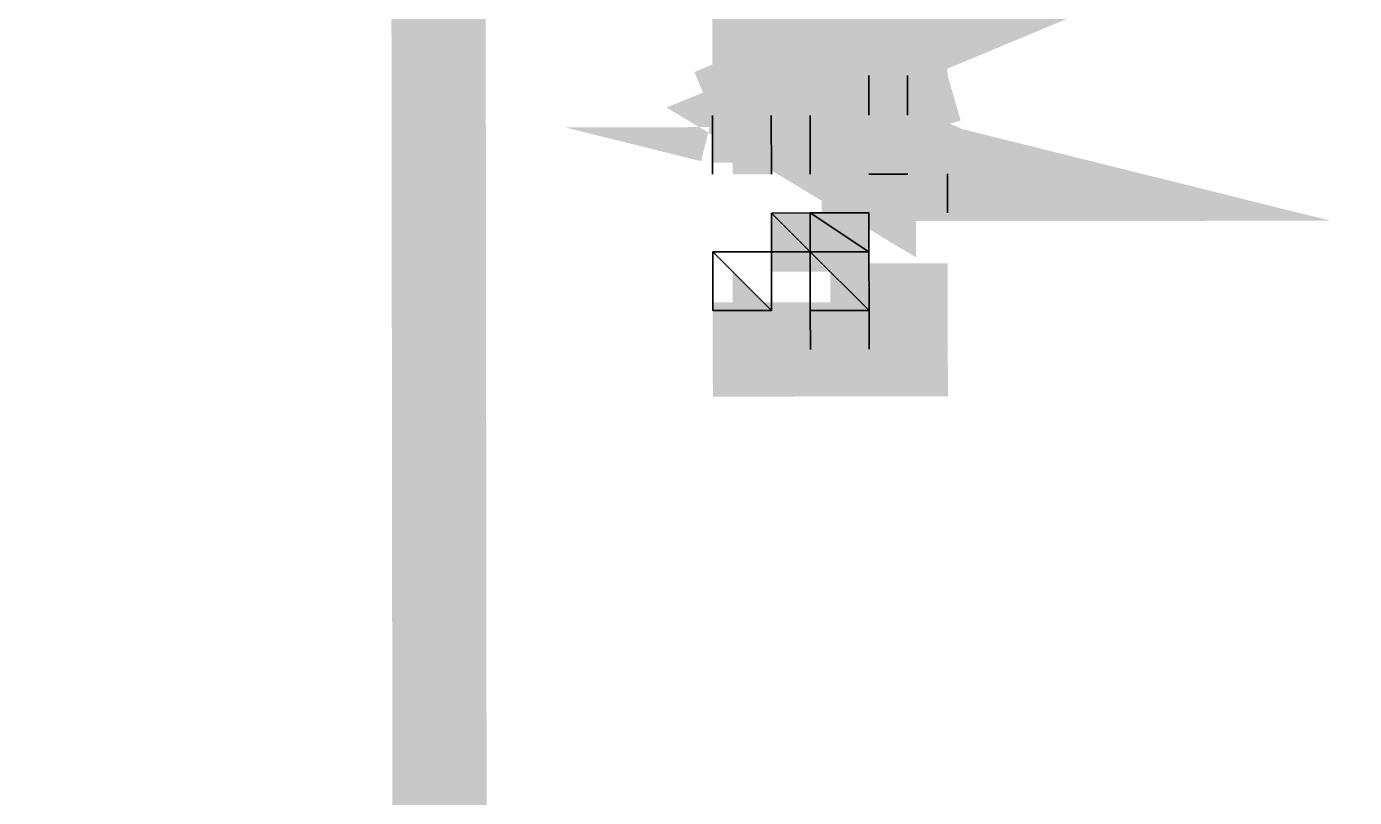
# Model space of a CAD drawing. Header units: feet. Extents: x -99009 to 3252343, y -11094690 to 9035152.
# Drawn here: x 2489689.1 to 2489782.5, y -1976423.4 to -1976369.2 of the extents above; entities that cross this region are included whole.
import ezdxf

# ---------------------------------------------------------------- set-up
doc = ezdxf.new("R2010")
doc.units = ezdxf.units.FT
doc.layers.add('1', color=1, linetype='Continuous')

# ---------------------------------------------------------------- blocks, each defined once
blk = doc.blocks.new('GRINDING MASTER')
at = {"linetype": 'ByBlock', "lineweight": -2, "transparency": 33554684}
for points in [[(1541734.611, -40133.228), (1541734.611, -40129.094), (1541737.341, -40129.094), (1541737.341, -40133.228), (1541734.611, -40133.228)], [(1541725.017, -40136.036), (1541725.017, -40133.228), (1541727.747, -40133.228), (1541727.747, -40136.036), (1541725.017, -40136.036)], [(1541727.747, -40142.9), (1541727.747, -40138.766), (1541727.747, -40138.766), (1541731.881, -40138.766), (1541731.881, -40142.9), (1541727.747, -40138.766), (1541727.747, -40138.766), (1541731.881, -40142.9), (1541727.747, -40142.9)], [(1541727.747, -40142.9), (1541727.747, -40138.766), (1541727.747, -40138.766), (1541731.881, -40138.766), (1541731.881, -40142.9), (1541727.747, -40138.766), (1541727.747, -40138.766), (1541731.881, -40142.9), (1541727.747, -40142.9)], [(1541727.747, -40142.9), (1541727.747, -40138.766), (1541727.747, -40138.766), (1541731.881, -40138.766), (1541731.881, -40142.9), (1541727.747, -40138.766), (1541727.747, -40138.766), (1541731.881, -40142.9), (1541727.747, -40142.9)], [(1541727.747, -40142.9), (1541727.747, -40138.766), (1541727.747, -40138.766), (1541731.881, -40138.766), (1541731.881, -40142.9), (1541727.747, -40138.766), (1541727.747, -40138.766), (1541731.881, -40142.9), (1541727.747, -40142.9)], [(1541727.747, -40142.9), (1541727.747, -40138.766), (1541727.747, -40138.766), (1541731.881, -40138.766), (1541731.881, -40142.9), (1541727.747, -40138.766), (1541727.747, -40138.766), (1541731.881, -40142.9), (1541727.747, -40142.9)], [(1541727.747, -40142.9), (1541727.747, -40138.766), (1541727.747, -40138.766), (1541731.881, -40138.766), (1541731.881, -40142.9), (1541727.747, -40138.766), (1541727.747, -40138.766), (1541731.881, -40142.9), (1541727.747, -40142.9)], [(1541727.747, -40142.9), (1541727.747, -40138.766), (1541731.881, -40138.766), (1541731.881, -40142.9), (1541727.747, -40142.9)], [(1541731.881, -40142.9), (1541731.881, -40138.766), (1541734.611, -40138.766), (1541734.611, -40142.9), (1541731.881, -40142.9)], [(1541731.881, -40142.9), (1541731.881, -40138.766), (1541731.881, -40138.766), (1541734.611, -40138.766), (1541734.611, -40142.9), (1541731.881, -40138.766), (1541731.881, -40138.766), (1541734.611, -40142.9), (1541731.881, -40142.9)], [(1541731.881, -40142.9), (1541731.881, -40138.766), (1541731.881, -40138.766), (1541734.611, -40138.766), (1541734.611, -40142.9), (1541731.881, -40138.766), (1541731.881, -40138.766), (1541734.611, -40142.9), (1541731.881, -40142.9)], [(1541725.017, -40145.63), (1541725.017, -40142.9), (1541727.747, -40145.63), (1541725.017, -40145.63)], [(1541725.017, -40145.63), (1541725.017, -40142.9), (1541727.747, -40145.63), (1541725.017, -40145.63)], [(1541731.881, -40149.764), (1541731.881, -40142.9), (1541734.611, -40142.9), (1541734.611, -40149.764), (1541731.881, -40149.764)], [(1541731.881, -40145.63), (1541731.881, -40142.9), (1541731.881, -40142.9), (1541734.611, -40142.9), (1541734.611, -40145.63), (1541731.881, -40142.9), (1541731.881, -40142.9), (1541734.611, -40145.63), (1541731.881, -40145.63)], [(1541731.881, -40145.63), (1541731.881, -40142.9), (1541731.881, -40142.9), (1541734.611, -40142.9), (1541734.611, -40145.63), (1541731.881, -40142.9), (1541731.881, -40142.9), (1541734.611, -40145.63), (1541731.881, -40145.63)], [(1541731.881, -40145.63), (1541731.881, -40142.9), (1541734.611, -40142.9), (1541734.611, -40145.63), (1541731.881, -40145.63)]]:
    blk.add_hatch(color=256, dxfattribs=at).paths.add_polyline_path(points)
at = {"linetype": 'ByBlock', "lineweight": -2, "transparency": 33554684, "const_width": 6.63}
for points in [[(1541704.347, -39997.039), (1541704.347, -40296.951)], [(1541737.341, -40102.964), (1541737.341, -40112.636), (1541730.477, -40112.636), (1541730.477, -40105.772), (1541730.477, -40112.636), (1541727.747, -40102.964)], [(1541723.613, -40125.038), (1541740.149, -40125.038), (1541723.613, -40131.902)], [(1541723.613, -40131.902), (1541740.149, -40136.036), (1541734.611, -40136.036), (1541734.611, -40129.094), (1541740.149, -40129.094)], [(1541740.149, -40129.094), (1541730.477, -40131.902), (1541723.613, -40131.902)], [(1541734.611, -40129.094), (1541734.611, -40136.036), (1541727.747, -40131.902), (1541734.611, -40129.094)], [(1541740.149, -40136.036), (1541730.477, -40131.902), (1541723.613, -40131.902)], [(1541740.149, -40145.63), (1541734.611, -40145.63)], [(1541723.613, -40148.36), (1541740.149, -40148.36)]]:
    blk.add_lwpolyline(points, dxfattribs=at)
at = {"linetype": 'ByBlock', "lineweight": -2, "transparency": 33554684}
for points in [[(1541734.611, -40129.094), (1541734.611, -40131.902)], [(1541734.611, -40131.902), (1541734.611, -40129.094)], [(1541737.341, -40129.094), (1541737.341, -40131.902)], [(1541737.341, -40131.902), (1541737.341, -40129.094)], [(1541740.149, -40129.094), (1541740.149, -40129.094)], [(1541740.149, -40129.094), (1541740.149, -40129.094)], [(1541740.149, -40129.094), (1541740.149, -40129.094)], [(1541740.149, -40129.094), (1541740.149, -40129.094)], [(1541723.613, -40131.902), (1541723.613, -40136.036)], [(1541723.613, -40136.036), (1541723.613, -40131.902)], [(1541727.747, -40131.902), (1541727.747, -40136.036)], [(1541727.747, -40136.036), (1541727.747, -40131.902)], [(1541730.477, -40131.902), (1541730.477, -40136.036)], [(1541730.477, -40136.036), (1541730.477, -40131.902)], [(1541730.477, -40136.036), (1541730.477, -40131.902)], [(1541730.477, -40131.902), (1541730.477, -40136.036)], [(1541730.477, -40131.902), (1541730.477, -40131.902)], [(1541730.477, -40131.902), (1541730.477, -40131.902)], [(1541730.477, -40131.902), (1541730.477, -40131.902)], [(1541730.477, -40131.902), (1541730.477, -40131.902)], [(1541734.611, -40136.036), (1541737.341, -40136.036)], [(1541737.341, -40136.036), (1541734.611, -40136.036)], [(1541737.341, -40136.036), (1541734.611, -40136.036)], [(1541734.611, -40136.036), (1541737.341, -40136.036)], [(1541740.149, -40136.036), (1541740.149, -40138.766)], [(1541740.149, -40138.766), (1541740.149, -40136.036)], [(1541740.149, -40138.766), (1541740.149, -40136.036)], [(1541740.149, -40136.036), (1541740.149, -40138.766)], [(1541727.747, -40138.766), (1541727.747, -40141.496)], [(1541727.747, -40141.496), (1541727.747, -40138.766)], [(1541727.747, -40141.496), (1541727.747, -40138.766)], [(1541727.747, -40138.766), (1541727.747, -40141.496)], [(1541727.747, -40138.766), (1541727.747, -40141.496)], [(1541727.747, -40141.496), (1541727.747, -40138.766)], [(1541727.747, -40138.766), (1541727.747, -40138.766)], [(1541727.747, -40138.766), (1541727.747, -40138.766)], [(1541727.747, -40138.766), (1541727.747, -40138.766)], [(1541727.747, -40138.766), (1541727.747, -40138.766)], [(1541727.747, -40138.766), (1541727.747, -40138.766)], [(1541727.747, -40138.766), (1541727.747, -40138.766)], [(1541727.747, -40138.766), (1541727.747, -40138.766)], [(1541727.747, -40138.766), (1541727.747, -40138.766)], [(1541727.747, -40138.766), (1541730.477, -40138.766)], [(1541730.477, -40138.766), (1541727.747, -40138.766)], [(1541730.477, -40138.766), (1541727.747, -40138.766)], [(1541727.747, -40138.766), (1541730.477, -40138.766)], [(1541727.747, -40138.766), (1541730.477, -40138.766)], [(1541730.477, -40138.766), (1541727.747, -40138.766)], [(1541730.477, -40138.766), (1541727.747, -40138.766)], [(1541727.747, -40138.766), (1541730.477, -40138.766)], [(1541730.477, -40141.496), (1541727.747, -40138.766)], [(1541727.747, -40138.766), (1541730.477, -40141.496)], [(1541727.747, -40138.766), (1541727.747, -40141.496)], [(1541727.747, -40141.496), (1541727.747, -40138.766)], [(1541730.477, -40141.496), (1541727.747, -40138.766)], [(1541727.747, -40138.766), (1541730.477, -40141.496)], [(1541727.747, -40138.766), (1541730.477, -40138.766)], [(1541730.477, -40138.766), (1541727.747, -40138.766)], [(1541730.477, -40141.496), (1541727.747, -40138.766)], [(1541727.747, -40138.766), (1541730.477, -40141.496)], [(1541727.747, -40138.766), (1541727.747, -40141.496)], [(1541727.747, -40141.496), (1541727.747, -40138.766)], [(1541730.477, -40141.496), (1541727.747, -40138.766)], [(1541727.747, -40138.766), (1541730.477, -40141.496)], [(1541727.747, -40138.766), (1541730.477, -40138.766)], [(1541730.477, -40138.766), (1541727.747, -40138.766)], [(1541730.477, -40141.496), (1541727.747, -40138.766)], [(1541727.747, -40138.766), (1541730.477, -40141.496)], [(1541727.747, -40138.766), (1541727.747, -40141.496)], [(1541727.747, -40141.496), (1541727.747, -40138.766)], [(1541730.477, -40141.496), (1541727.747, -40138.766)], [(1541727.747, -40138.766), (1541730.477, -40141.496)], [(1541727.747, -40138.766), (1541730.477, -40138.766)], [(1541730.477, -40138.766), (1541727.747, -40138.766)], [(1541730.477, -40141.496), (1541727.747, -40138.766)], [(1541727.747, -40138.766), (1541730.477, -40141.496)], [(1541727.747, -40138.766), (1541727.747, -40141.496)], [(1541727.747, -40141.496), (1541727.747, -40138.766)], [(1541730.477, -40141.496), (1541727.747, -40138.766)], [(1541727.747, -40138.766), (1541730.477, -40141.496)], [(1541727.747, -40138.766), (1541730.477, -40138.766)], [(1541730.477, -40138.766), (1541727.747, -40138.766)], [(1541730.477, -40141.496), (1541727.747, -40138.766)], [(1541727.747, -40138.766), (1541730.477, -40141.496)], [(1541727.747, -40138.766), (1541727.747, -40141.496)], [(1541727.747, -40141.496), (1541727.747, -40138.766)], [(1541730.477, -40141.496), (1541727.747, -40138.766)], [(1541727.747, -40138.766), (1541730.477, -40141.496)], [(1541727.747, -40138.766), (1541730.477, -40138.766)], [(1541730.477, -40138.766), (1541727.747, -40138.766)], [(1541730.477, -40141.496), (1541727.747, -40138.766)], [(1541727.747, -40138.766), (1541730.477, -40141.496)], [(1541727.747, -40138.766), (1541727.747, -40141.496)], [(1541727.747, -40141.496), (1541727.747, -40138.766)], [(1541730.477, -40141.496), (1541727.747, -40138.766)], [(1541727.747, -40138.766), (1541730.477, -40141.496)], [(1541727.747, -40138.766), (1541730.477, -40138.766)], [(1541730.477, -40138.766), (1541727.747, -40138.766)], [(1541727.747, -40138.766), (1541727.747, -40141.496)], [(1541727.747, -40141.496), (1541727.747, -40138.766)], [(1541727.747, -40138.766), (1541727.747, -40141.496)], [(1541727.747, -40141.496), (1541727.747, -40138.766)], [(1541727.747, -40141.496), (1541727.747, -40138.766)], [(1541727.747, -40138.766), (1541727.747, -40141.496)], [(1541727.747, -40138.766), (1541727.747, -40141.496)], [(1541727.747, -40141.496), (1541727.747, -40138.766)], [(1541727.747, -40141.496), (1541727.747, -40138.766)], [(1541727.747, -40138.766), (1541727.747, -40141.496)], [(1541730.477, -40138.766), (1541730.477, -40138.766)], [(1541730.477, -40138.766), (1541730.477, -40138.766)], [(1541730.477, -40138.766), (1541730.477, -40138.766)], [(1541730.477, -40138.766), (1541730.477, -40138.766)], [(1541730.477, -40138.766), (1541730.477, -40138.766)], [(1541730.477, -40138.766), (1541730.477, -40138.766)], [(1541730.477, -40138.766), (1541730.477, -40138.766)], [(1541730.477, -40138.766), (1541730.477, -40138.766)], [(1541730.477, -40138.766), (1541730.477, -40138.766)], [(1541730.477, -40138.766), (1541730.477, -40138.766)], [(1541730.477, -40138.766), (1541730.477, -40138.766)], [(1541730.477, -40138.766), (1541730.477, -40138.766)], [(1541730.477, -40138.766), (1541730.477, -40138.766)], [(1541730.477, -40138.766), (1541730.477, -40138.766)], [(1541730.477, -40138.766), (1541730.477, -40138.766)], [(1541730.477, -40138.766), (1541730.477, -40138.766)], [(1541730.477, -40138.766), (1541730.477, -40138.766)], [(1541730.477, -40138.766), (1541730.477, -40138.766)], [(1541730.477, -40138.766), (1541730.477, -40138.766)], [(1541730.477, -40138.766), (1541730.477, -40138.766)], [(1541730.477, -40138.766), (1541730.477, -40138.766)], [(1541730.477, -40138.766), (1541730.477, -40138.766)], [(1541730.477, -40138.766), (1541730.477, -40138.766)], [(1541730.477, -40138.766), (1541730.477, -40138.766)], [(1541730.477, -40138.766), (1541730.477, -40138.766)], [(1541730.477, -40138.766), (1541730.477, -40138.766)], [(1541730.477, -40138.766), (1541730.477, -40138.766)], [(1541730.477, -40138.766), (1541730.477, -40138.766)], [(1541730.477, -40138.766), (1541730.477, -40138.766)], [(1541730.477, -40138.766), (1541730.477, -40138.766)], [(1541730.477, -40138.766), (1541730.477, -40138.766)], [(1541730.477, -40138.766), (1541730.477, -40138.766)], [(1541730.477, -40138.766), (1541730.477, -40138.766)], [(1541730.477, -40138.766), (1541730.477, -40138.766)], [(1541730.477, -40138.766), (1541730.477, -40138.766)], [(1541730.477, -40138.766), (1541730.477, -40138.766)], [(1541730.477, -40138.766), (1541730.477, -40138.766)], [(1541730.477, -40138.766), (1541730.477, -40138.766)], [(1541730.477, -40138.766), (1541730.477, -40138.766)], [(1541730.477, -40138.766), (1541730.477, -40138.766)], [(1541730.477, -40138.766), (1541730.477, -40138.766)], [(1541730.477, -40138.766), (1541730.477, -40138.766)], [(1541730.477, -40138.766), (1541730.477, -40138.766)], [(1541730.477, -40138.766), (1541730.477, -40138.766)], [(1541730.477, -40138.766), (1541730.477, -40138.766)], [(1541730.477, -40138.766), (1541730.477, -40138.766)], [(1541730.477, -40138.766), (1541730.477, -40138.766)], [(1541730.477, -40138.766), (1541730.477, -40138.766)], [(1541730.477, -40138.766), (1541730.477, -40138.766)], [(1541730.477, -40138.766), (1541730.477, -40138.766)], [(1541730.477, -40138.766), (1541730.477, -40138.766)], [(1541730.477, -40138.766), (1541730.477, -40138.766)], [(1541730.477, -40138.766), (1541730.477, -40138.766)], [(1541730.477, -40138.766), (1541730.477, -40138.766)], [(1541730.477, -40138.766), (1541730.477, -40138.766)], [(1541730.477, -40138.766), (1541730.477, -40138.766)], [(1541730.477, -40138.766), (1541730.477, -40138.766)], [(1541730.477, -40138.766), (1541730.477, -40138.766)], [(1541730.477, -40138.766), (1541730.477, -40138.766)], [(1541730.477, -40138.766), (1541730.477, -40138.766)], [(1541730.477, -40138.766), (1541730.477, -40138.766)], [(1541730.477, -40138.766), (1541730.477, -40138.766)], [(1541730.477, -40138.766), (1541730.477, -40138.766)], [(1541730.477, -40138.766), (1541730.477, -40138.766)], [(1541730.477, -40138.766), (1541730.477, -40138.766)], [(1541730.477, -40138.766), (1541730.477, -40138.766)], [(1541730.477, -40138.766), (1541730.477, -40138.766)], [(1541730.477, -40138.766), (1541730.477, -40138.766)], [(1541730.477, -40138.766), (1541730.477, -40138.766)], [(1541730.477, -40138.766), (1541730.477, -40138.766)], [(1541730.477, -40138.766), (1541730.477, -40138.766)], [(1541730.477, -40138.766), (1541730.477, -40138.766)], [(1541730.477, -40138.766), (1541734.611, -40138.766)], [(1541734.611, -40138.766), (1541730.477, -40138.766)], [(1541734.611, -40138.766), (1541730.477, -40138.766)], [(1541730.477, -40138.766), (1541734.611, -40138.766)], [(1541730.477, -40138.766), (1541734.611, -40138.766)], [(1541734.611, -40138.766), (1541730.477, -40138.766)], [(1541734.611, -40138.766), (1541730.477, -40138.766)], [(1541730.477, -40138.766), (1541734.611, -40138.766)], [(1541730.477, -40138.766), (1541734.611, -40138.766)], [(1541734.611, -40138.766), (1541730.477, -40138.766)], [(1541734.611, -40138.766), (1541730.477, -40138.766)], [(1541730.477, -40138.766), (1541734.611, -40138.766)], [(1541730.477, -40138.766), (1541734.611, -40138.766)], [(1541734.611, -40138.766), (1541730.477, -40138.766)], [(1541734.611, -40138.766), (1541730.477, -40138.766)], [(1541730.477, -40138.766), (1541734.611, -40138.766)], [(1541730.477, -40138.766), (1541734.611, -40138.766)], [(1541734.611, -40138.766), (1541730.477, -40138.766)], [(1541734.611, -40138.766), (1541730.477, -40138.766)], [(1541730.477, -40138.766), (1541734.611, -40138.766)], [(1541730.477, -40138.766), (1541734.611, -40138.766)], [(1541734.611, -40138.766), (1541730.477, -40138.766)], [(1541730.477, -40138.766), (1541730.477, -40141.496)], [(1541730.477, -40141.496), (1541730.477, -40138.766)], [(1541730.477, -40141.496), (1541730.477, -40138.766)], [(1541730.477, -40138.766), (1541730.477, -40141.496)], [(1541730.477, -40138.766), (1541730.477, -40141.496)], [(1541730.477, -40141.496), (1541730.477, -40138.766)], [(1541730.477, -40141.496), (1541730.477, -40138.766)], [(1541730.477, -40138.766), (1541730.477, -40141.496)], [(1541730.477, -40138.766), (1541730.477, -40138.766)], [(1541730.477, -40138.766), (1541730.477, -40138.766)], [(1541730.477, -40138.766), (1541730.477, -40138.766)], [(1541730.477, -40138.766), (1541730.477, -40138.766)], [(1541730.477, -40138.766), (1541734.611, -40138.766)], [(1541734.611, -40138.766), (1541730.477, -40138.766)], [(1541734.611, -40138.766), (1541730.477, -40138.766)], [(1541730.477, -40138.766), (1541734.611, -40138.766)], [(1541730.477, -40138.766), (1541734.611, -40138.766)], [(1541734.611, -40138.766), (1541730.477, -40138.766)], [(1541730.477, -40138.766), (1541730.477, -40141.496)], [(1541730.477, -40141.496), (1541730.477, -40138.766)], [(1541734.611, -40141.496), (1541730.477, -40138.766)], [(1541730.477, -40138.766), (1541734.611, -40141.496)], [(1541730.477, -40138.766), (1541730.477, -40141.496)], [(1541730.477, -40141.496), (1541730.477, -40138.766)], [(1541734.611, -40141.496), (1541730.477, -40138.766)], [(1541730.477, -40138.766), (1541734.611, -40141.496)], [(1541730.477, -40138.766), (1541734.611, -40138.766)], [(1541734.611, -40138.766), (1541730.477, -40138.766)], [(1541734.611, -40141.496), (1541730.477, -40138.766)], [(1541730.477, -40138.766), (1541734.611, -40141.496)], [(1541730.477, -40138.766), (1541730.477, -40141.496)], [(1541730.477, -40141.496), (1541730.477, -40138.766)], [(1541734.611, -40141.496), (1541730.477, -40138.766)], [(1541730.477, -40138.766), (1541734.611, -40141.496)], [(1541730.477, -40138.766), (1541734.611, -40138.766)], [(1541734.611, -40138.766), (1541730.477, -40138.766)], [(1541730.477, -40138.766), (1541730.477, -40141.496)], [(1541730.477, -40141.496), (1541730.477, -40138.766)], [(1541730.477, -40141.496), (1541730.477, -40138.766)], [(1541730.477, -40138.766), (1541730.477, -40141.496)], [(1541730.477, -40138.766), (1541730.477, -40141.496)], [(1541730.477, -40141.496), (1541730.477, -40138.766)], [(1541730.477, -40141.496), (1541730.477, -40138.766)], [(1541730.477, -40138.766), (1541730.477, -40141.496)], [(1541730.477, -40138.766), (1541730.477, -40141.496)], [(1541730.477, -40141.496), (1541730.477, -40138.766)], [(1541730.477, -40141.496), (1541730.477, -40138.766)], [(1541730.477, -40138.766), (1541730.477, -40141.496)], [(1541730.477, -40138.766), (1541730.477, -40141.496)], [(1541730.477, -40141.496), (1541730.477, -40138.766)], [(1541730.477, -40141.496), (1541730.477, -40138.766)], [(1541730.477, -40138.766), (1541730.477, -40141.496)], [(1541730.477, -40138.766), (1541730.477, -40141.496)], [(1541730.477, -40141.496), (1541730.477, -40138.766)], [(1541730.477, -40141.496), (1541730.477, -40138.766)], [(1541730.477, -40138.766), (1541730.477, -40141.496)], [(1541730.477, -40138.766), (1541730.477, -40141.496)], [(1541730.477, -40141.496), (1541730.477, -40138.766)], [(1541730.477, -40141.496), (1541730.477, -40138.766)], [(1541730.477, -40138.766), (1541730.477, -40141.496)], [(1541730.477, -40138.766), (1541730.477, -40141.496)], [(1541730.477, -40141.496), (1541730.477, -40138.766)], [(1541730.477, -40141.496), (1541730.477, -40138.766)], [(1541730.477, -40138.766), (1541730.477, -40141.496)], [(1541730.477, -40138.766), (1541730.477, -40141.496)], [(1541730.477, -40141.496), (1541730.477, -40138.766)], [(1541730.477, -40141.496), (1541730.477, -40138.766)], [(1541730.477, -40138.766), (1541730.477, -40141.496)], [(1541730.477, -40138.766), (1541730.477, -40141.496)], [(1541730.477, -40141.496), (1541730.477, -40138.766)], [(1541730.477, -40138.766), (1541730.477, -40141.496)], [(1541730.477, -40141.496), (1541730.477, -40138.766)], [(1541730.477, -40138.766), (1541730.477, -40141.496)], [(1541730.477, -40141.496), (1541730.477, -40138.766)], [(1541730.477, -40138.766), (1541730.477, -40141.496)], [(1541730.477, -40141.496), (1541730.477, -40138.766)], [(1541730.477, -40138.766), (1541730.477, -40141.496)], [(1541730.477, -40141.496), (1541730.477, -40138.766)], [(1541730.477, -40138.766), (1541730.477, -40141.496)], [(1541730.477, -40141.496), (1541730.477, -40138.766)], [(1541730.477, -40138.766), (1541730.477, -40141.496)], [(1541730.477, -40141.496), (1541730.477, -40138.766)], [(1541734.611, -40138.766), (1541734.611, -40138.766)], [(1541734.611, -40138.766), (1541734.611, -40138.766)], [(1541734.611, -40138.766), (1541734.611, -40138.766)], [(1541734.611, -40138.766), (1541734.611, -40138.766)], [(1541734.611, -40138.766), (1541734.611, -40138.766)], [(1541734.611, -40138.766), (1541734.611, -40138.766)], [(1541734.611, -40138.766), (1541734.611, -40138.766)], [(1541734.611, -40138.766), (1541734.611, -40138.766)], [(1541734.611, -40138.766), (1541734.611, -40138.766)], [(1541734.611, -40138.766), (1541734.611, -40138.766)], [(1541734.611, -40138.766), (1541734.611, -40141.496)], [(1541734.611, -40141.496), (1541734.611, -40138.766)], [(1541734.611, -40141.496), (1541734.611, -40138.766)], [(1541734.611, -40138.766), (1541734.611, -40141.496)], [(1541734.611, -40138.766), (1541734.611, -40141.496)], [(1541734.611, -40141.496), (1541734.611, -40138.766)], [(1541734.611, -40141.496), (1541734.611, -40138.766)], [(1541734.611, -40138.766), (1541734.611, -40141.496)], [(1541734.611, -40138.766), (1541734.611, -40138.766)], [(1541734.611, -40138.766), (1541734.611, -40138.766)], [(1541734.611, -40138.766), (1541734.611, -40141.496)], [(1541734.611, -40141.496), (1541734.611, -40138.766)], [(1541734.611, -40138.766), (1541734.611, -40141.496)], [(1541734.611, -40141.496), (1541734.611, -40138.766)], [(1541734.611, -40138.766), (1541734.611, -40141.496)], [(1541734.611, -40141.496), (1541734.611, -40138.766)], [(1541727.747, -40145.63), (1541723.613, -40141.496)], [(1541723.613, -40141.496), (1541727.747, -40145.63)], [(1541723.613, -40141.496), (1541727.747, -40145.63)], [(1541727.747, -40145.63), (1541723.613, -40141.496)], [(1541727.747, -40141.496), (1541723.613, -40141.496)], [(1541723.613, -40141.496), (1541727.747, -40141.496)], [(1541723.613, -40141.496), (1541727.747, -40145.63)], [(1541727.747, -40145.63), (1541723.613, -40141.496)], [(1541723.613, -40145.63), (1541723.613, -40141.496)], [(1541723.613, -40141.496), (1541723.613, -40145.63)], [(1541723.613, -40141.496), (1541727.747, -40141.496)], [(1541727.747, -40141.496), (1541723.613, -40141.496)], [(1541727.747, -40141.496), (1541723.613, -40141.496)], [(1541723.613, -40141.496), (1541727.747, -40141.496)], [(1541723.613, -40141.496), (1541727.747, -40141.496)], [(1541727.747, -40141.496), (1541723.613, -40141.496)], [(1541727.747, -40141.496), (1541723.613, -40141.496)], [(1541723.613, -40141.496), (1541727.747, -40141.496)], [(1541723.613, -40141.496), (1541727.747, -40141.496)], [(1541727.747, -40141.496), (1541723.613, -40141.496)], [(1541727.747, -40141.496), (1541723.613, -40141.496)], [(1541723.613, -40141.496), (1541727.747, -40141.496)], [(1541727.747, -40145.63), (1541727.747, -40141.496)], [(1541727.747, -40141.496), (1541727.747, -40145.63)], [(1541727.747, -40145.63), (1541727.747, -40141.496)], [(1541727.747, -40141.496), (1541727.747, -40145.63)], [(1541727.747, -40141.496), (1541727.747, -40141.496)], [(1541727.747, -40141.496), (1541727.747, -40141.496)], [(1541727.747, -40141.496), (1541727.747, -40141.496)], [(1541727.747, -40141.496), (1541727.747, -40141.496)], [(1541727.747, -40141.496), (1541727.747, -40141.496)], [(1541727.747, -40141.496), (1541727.747, -40141.496)], [(1541727.747, -40141.496), (1541730.477, -40141.496)], [(1541730.477, -40141.496), (1541727.747, -40141.496)], [(1541727.747, -40141.496), (1541730.477, -40141.496)], [(1541730.477, -40141.496), (1541727.747, -40141.496)], [(1541727.747, -40141.496), (1541730.477, -40141.496)], [(1541730.477, -40141.496), (1541727.747, -40141.496)], [(1541727.747, -40141.496), (1541730.477, -40141.496)], [(1541730.477, -40141.496), (1541727.747, -40141.496)], [(1541727.747, -40141.496), (1541730.477, -40141.496)], [(1541730.477, -40141.496), (1541727.747, -40141.496)], [(1541727.747, -40141.496), (1541730.477, -40141.496)], [(1541730.477, -40141.496), (1541727.747, -40141.496)], [(1541727.747, -40141.496), (1541727.747, -40141.496)], [(1541727.747, -40141.496), (1541727.747, -40141.496)], [(1541727.747, -40141.496), (1541727.747, -40141.496)], [(1541727.747, -40141.496), (1541727.747, -40141.496)], [(1541727.747, -40141.496), (1541727.747, -40141.496)], [(1541727.747, -40141.496), (1541727.747, -40141.496)], [(1541727.747, -40141.496), (1541727.747, -40141.496)], [(1541727.747, -40141.496), (1541727.747, -40141.496)], [(1541727.747, -40141.496), (1541727.747, -40141.496)], [(1541727.747, -40141.496), (1541727.747, -40141.496)], [(1541727.747, -40141.496), (1541727.747, -40141.496)], [(1541727.747, -40141.496), (1541727.747, -40141.496)], [(1541727.747, -40141.496), (1541727.747, -40141.496)], [(1541727.747, -40141.496), (1541727.747, -40141.496)], [(1541727.747, -40141.496), (1541727.747, -40141.496)], [(1541727.747, -40141.496), (1541727.747, -40141.496)], [(1541727.747, -40141.496), (1541727.747, -40141.496)], [(1541727.747, -40141.496), (1541727.747, -40141.496)], [(1541727.747, -40141.496), (1541727.747, -40141.496)], [(1541727.747, -40141.496), (1541727.747, -40141.496)], [(1541727.747, -40141.496), (1541727.747, -40141.496)], [(1541727.747, -40141.496), (1541727.747, -40141.496)], [(1541727.747, -40141.496), (1541727.747, -40141.496)], [(1541727.747, -40141.496), (1541727.747, -40141.496)], [(1541727.747, -40141.496), (1541727.747, -40141.496)], [(1541727.747, -40141.496), (1541727.747, -40141.496)], [(1541727.747, -40141.496), (1541727.747, -40141.496)], [(1541727.747, -40141.496), (1541727.747, -40141.496)], [(1541727.747, -40141.496), (1541727.747, -40141.496)], [(1541727.747, -40141.496), (1541727.747, -40141.496)], [(1541727.747, -40141.496), (1541727.747, -40141.496)], [(1541727.747, -40141.496), (1541727.747, -40141.496)], [(1541727.747, -40141.496), (1541727.747, -40145.63)], [(1541727.747, -40145.63), (1541727.747, -40141.496)], [(1541727.747, -40145.63), (1541727.747, -40141.496)], [(1541727.747, -40141.496), (1541727.747, -40145.63)], [(1541727.747, -40141.496), (1541727.747, -40145.63)], [(1541727.747, -40145.63), (1541727.747, -40141.496)], [(1541727.747, -40145.63), (1541727.747, -40141.496)], [(1541727.747, -40141.496), (1541727.747, -40145.63)], [(1541727.747, -40141.496), (1541727.747, -40145.63)], [(1541727.747, -40145.63), (1541727.747, -40141.496)], [(1541727.747, -40145.63), (1541727.747, -40141.496)], [(1541727.747, -40141.496), (1541727.747, -40145.63)], [(1541727.747, -40141.496), (1541727.747, -40145.63)], [(1541727.747, -40145.63), (1541727.747, -40141.496)], [(1541727.747, -40145.63), (1541727.747, -40141.496)], [(1541727.747, -40141.496), (1541727.747, -40145.63)], [(1541730.477, -40141.496), (1541730.477, -40141.496)], [(1541730.477, -40141.496), (1541730.477, -40141.496)], [(1541730.477, -40141.496), (1541730.477, -40141.496)], [(1541730.477, -40141.496), (1541730.477, -40141.496)], [(1541730.477, -40141.496), (1541730.477, -40145.63)], [(1541730.477, -40145.63), (1541730.477, -40141.496)], [(1541734.611, -40145.63), (1541730.477, -40141.496)], [(1541730.477, -40141.496), (1541734.611, -40145.63)], [(1541730.477, -40141.496), (1541730.477, -40145.63)], [(1541730.477, -40145.63), (1541730.477, -40141.496)], [(1541734.611, -40145.63), (1541730.477, -40141.496)], [(1541730.477, -40141.496), (1541734.611, -40145.63)], [(1541730.477, -40141.496), (1541734.611, -40141.496)], [(1541734.611, -40141.496), (1541730.477, -40141.496)], [(1541734.611, -40145.63), (1541730.477, -40141.496)], [(1541730.477, -40141.496), (1541734.611, -40145.63)], [(1541730.477, -40141.496), (1541730.477, -40145.63)], [(1541730.477, -40145.63), (1541730.477, -40141.496)], [(1541734.611, -40145.63), (1541730.477, -40141.496)], [(1541730.477, -40141.496), (1541734.611, -40145.63)], [(1541730.477, -40141.496), (1541734.611, -40141.496)], [(1541734.611, -40141.496), (1541730.477, -40141.496)], [(1541734.611, -40141.496), (1541730.477, -40141.496)], [(1541730.477, -40141.496), (1541734.611, -40141.496)], [(1541730.477, -40141.496), (1541734.611, -40141.496)], [(1541734.611, -40141.496), (1541730.477, -40141.496)], [(1541734.611, -40141.496), (1541730.477, -40141.496)], [(1541730.477, -40141.496), (1541734.611, -40141.496)], [(1541730.477, -40141.496), (1541734.611, -40141.496)], [(1541734.611, -40141.496), (1541730.477, -40141.496)], [(1541734.611, -40141.496), (1541730.477, -40141.496)], [(1541730.477, -40141.496), (1541734.611, -40141.496)], [(1541730.477, -40141.496), (1541734.611, -40141.496)], [(1541734.611, -40141.496), (1541730.477, -40141.496)], [(1541734.611, -40141.496), (1541730.477, -40141.496)], [(1541730.477, -40141.496), (1541734.611, -40141.496)], [(1541730.477, -40141.496), (1541734.611, -40141.496)], [(1541734.611, -40141.496), (1541730.477, -40141.496)], [(1541734.611, -40141.496), (1541730.477, -40141.496)], [(1541730.477, -40141.496), (1541734.611, -40141.496)], [(1541730.477, -40141.496), (1541734.611, -40141.496)], [(1541734.611, -40141.496), (1541730.477, -40141.496)], [(1541734.611, -40141.496), (1541730.477, -40141.496)], [(1541730.477, -40141.496), (1541734.611, -40141.496)], [(1541730.477, -40141.496), (1541734.611, -40141.496)], [(1541734.611, -40141.496), (1541730.477, -40141.496)], [(1541734.611, -40141.496), (1541730.477, -40141.496)], [(1541730.477, -40141.496), (1541734.611, -40141.496)], [(1541730.477, -40141.496), (1541734.611, -40141.496)], [(1541734.611, -40141.496), (1541730.477, -40141.496)], [(1541734.611, -40141.496), (1541730.477, -40141.496)], [(1541730.477, -40141.496), (1541734.611, -40141.496)], [(1541730.477, -40141.496), (1541730.477, -40145.63)], [(1541730.477, -40145.63), (1541730.477, -40141.496)], [(1541730.477, -40141.496), (1541734.611, -40141.496)], [(1541734.611, -40141.496), (1541730.477, -40141.496)], [(1541730.477, -40141.496), (1541734.611, -40141.496)], [(1541734.611, -40141.496), (1541730.477, -40141.496)], [(1541730.477, -40141.496), (1541730.477, -40141.496)], [(1541730.477, -40141.496), (1541730.477, -40141.496)], [(1541730.477, -40141.496), (1541730.477, -40141.496)], [(1541730.477, -40141.496), (1541730.477, -40141.496)], [(1541730.477, -40141.496), (1541730.477, -40141.496)], [(1541730.477, -40141.496), (1541730.477, -40141.496)], [(1541730.477, -40141.496), (1541730.477, -40141.496)], [(1541730.477, -40141.496), (1541730.477, -40141.496)], [(1541730.477, -40141.496), (1541730.477, -40141.496)], [(1541730.477, -40141.496), (1541730.477, -40141.496)], [(1541730.477, -40141.496), (1541730.477, -40141.496)], [(1541730.477, -40141.496), (1541730.477, -40141.496)], [(1541730.477, -40141.496), (1541730.477, -40141.496)], [(1541730.477, -40141.496), (1541730.477, -40141.496)], [(1541730.477, -40141.496), (1541730.477, -40141.496)], [(1541730.477, -40141.496), (1541730.477, -40141.496)], [(1541734.611, -40141.496), (1541734.611, -40141.496)], [(1541734.611, -40141.496), (1541734.611, -40141.496)], [(1541734.611, -40141.496), (1541734.611, -40141.496)], [(1541734.611, -40141.496), (1541734.611, -40141.496)], [(1541734.611, -40141.496), (1541734.611, -40141.496)], [(1541734.611, -40141.496), (1541734.611, -40141.496)], [(1541734.611, -40141.496), (1541734.611, -40141.496)], [(1541734.611, -40141.496), (1541734.611, -40141.496)], [(1541734.611, -40141.496), (1541734.611, -40141.496)], [(1541734.611, -40141.496), (1541734.611, -40141.496)], [(1541734.611, -40141.496), (1541734.611, -40141.496)], [(1541734.611, -40141.496), (1541734.611, -40141.496)], [(1541734.611, -40141.496), (1541734.611, -40141.496)], [(1541734.611, -40141.496), (1541734.611, -40141.496)], [(1541734.611, -40141.496), (1541734.611, -40141.496)], [(1541734.611, -40141.496), (1541734.611, -40141.496)], [(1541734.611, -40141.496), (1541734.611, -40141.496)], [(1541734.611, -40141.496), (1541734.611, -40141.496)], [(1541734.611, -40141.496), (1541734.611, -40141.496)], [(1541734.611, -40141.496), (1541734.611, -40141.496)], [(1541734.611, -40141.496), (1541734.611, -40141.496)], [(1541734.611, -40141.496), (1541734.611, -40141.496)], [(1541734.611, -40141.496), (1541734.611, -40141.496)], [(1541734.611, -40141.496), (1541734.611, -40141.496)], [(1541734.611, -40141.496), (1541734.611, -40141.496)], [(1541734.611, -40141.496), (1541734.611, -40141.496)], [(1541734.611, -40141.496), (1541734.611, -40141.496)], [(1541734.611, -40141.496), (1541734.611, -40141.496)], [(1541734.611, -40141.496), (1541734.611, -40141.496)], [(1541734.611, -40141.496), (1541734.611, -40141.496)], [(1541734.611, -40141.496), (1541734.611, -40141.496)], [(1541734.611, -40141.496), (1541734.611, -40141.496)], [(1541734.611, -40141.496), (1541734.611, -40141.496)], [(1541734.611, -40141.496), (1541734.611, -40141.496)], [(1541734.611, -40141.496), (1541734.611, -40141.496)], [(1541734.611, -40141.496), (1541734.611, -40141.496)], [(1541734.611, -40141.496), (1541734.611, -40145.63)], [(1541734.611, -40145.63), (1541734.611, -40141.496)], [(1541734.611, -40145.63), (1541734.611, -40141.496)], [(1541734.611, -40141.496), (1541734.611, -40145.63)], [(1541734.611, -40141.496), (1541734.611, -40145.63)], [(1541734.611, -40145.63), (1541734.611, -40141.496)], [(1541734.611, -40145.63), (1541734.611, -40141.496)], [(1541734.611, -40141.496), (1541734.611, -40145.63)], [(1541734.611, -40141.496), (1541734.611, -40145.63)], [(1541734.611, -40145.63), (1541734.611, -40141.496)], [(1541734.611, -40145.63), (1541734.611, -40141.496)], [(1541734.611, -40141.496), (1541734.611, -40145.63)], [(1541734.611, -40141.496), (1541734.611, -40145.63)], [(1541734.611, -40145.63), (1541734.611, -40141.496)], [(1541734.611, -40145.63), (1541734.611, -40141.496)], [(1541734.611, -40141.496), (1541734.611, -40145.63)], [(1541734.611, -40141.496), (1541734.611, -40145.63)], [(1541734.611, -40145.63), (1541734.611, -40141.496)], [(1541734.611, -40145.63), (1541734.611, -40141.496)], [(1541734.611, -40141.496), (1541734.611, -40145.63)], [(1541734.611, -40141.496), (1541734.611, -40145.63)], [(1541734.611, -40145.63), (1541734.611, -40141.496)], [(1541734.611, -40141.496), (1541734.611, -40145.63)], [(1541734.611, -40145.63), (1541734.611, -40141.496)], [(1541734.611, -40141.496), (1541734.611, -40145.63)], [(1541734.611, -40145.63), (1541734.611, -40141.496)], [(1541734.611, -40141.496), (1541734.611, -40141.496)], [(1541734.611, -40141.496), (1541734.611, -40141.496)], [(1541734.611, -40141.496), (1541734.611, -40141.496)], [(1541734.611, -40141.496), (1541734.611, -40141.496)], [(1541734.611, -40141.496), (1541734.611, -40141.496)], [(1541734.611, -40141.496), (1541734.611, -40141.496)], [(1541734.611, -40141.496), (1541734.611, -40141.496)], [(1541734.611, -40141.496), (1541734.611, -40141.496)], [(1541734.611, -40141.496), (1541734.611, -40141.496)], [(1541734.611, -40141.496), (1541734.611, -40141.496)], [(1541734.611, -40141.496), (1541734.611, -40141.496)], [(1541734.611, -40141.496), (1541734.611, -40141.496)], [(1541734.611, -40141.496), (1541734.611, -40141.496)], [(1541734.611, -40141.496), (1541734.611, -40141.496)], [(1541734.611, -40141.496), (1541734.611, -40145.63)], [(1541734.611, -40145.63), (1541734.611, -40141.496)], [(1541723.613, -40145.63), (1541727.747, -40145.63)], [(1541727.747, -40145.63), (1541723.613, -40145.63)], [(1541727.747, -40145.63), (1541723.613, -40145.63)], [(1541723.613, -40145.63), (1541727.747, -40145.63)], [(1541727.747, -40145.63), (1541723.613, -40145.63)], [(1541723.613, -40145.63), (1541727.747, -40145.63)], [(1541727.747, -40145.63), (1541727.747, -40145.63)], [(1541727.747, -40145.63), (1541727.747, -40145.63)], [(1541727.747, -40145.63), (1541727.747, -40145.63)], [(1541727.747, -40145.63), (1541727.747, -40145.63)], [(1541727.747, -40145.63), (1541727.747, -40145.63)], [(1541727.747, -40145.63), (1541727.747, -40145.63)], [(1541727.747, -40145.63), (1541727.747, -40145.63)], [(1541727.747, -40145.63), (1541727.747, -40145.63)], [(1541727.747, -40145.63), (1541727.747, -40145.63)], [(1541727.747, -40145.63), (1541727.747, -40145.63)], [(1541727.747, -40145.63), (1541727.747, -40145.63)], [(1541727.747, -40145.63), (1541727.747, -40145.63)], [(1541727.747, -40145.63), (1541727.747, -40145.63)], [(1541727.747, -40145.63), (1541727.747, -40145.63)], [(1541727.747, -40145.63), (1541727.747, -40145.63)], [(1541727.747, -40145.63), (1541727.747, -40145.63)], [(1541727.747, -40145.63), (1541727.747, -40145.63)], [(1541727.747, -40145.63), (1541727.747, -40145.63)], [(1541727.747, -40145.63), (1541727.747, -40145.63)], [(1541727.747, -40145.63), (1541727.747, -40145.63)], [(1541727.747, -40145.63), (1541727.747, -40145.63)], [(1541727.747, -40145.63), (1541727.747, -40145.63)], [(1541727.747, -40145.63), (1541727.747, -40145.63)], [(1541727.747, -40145.63), (1541727.747, -40145.63)], [(1541727.747, -40145.63), (1541727.747, -40145.63)], [(1541727.747, -40145.63), (1541727.747, -40145.63)], [(1541727.747, -40145.63), (1541727.747, -40145.63)], [(1541727.747, -40145.63), (1541727.747, -40145.63)], [(1541727.747, -40145.63), (1541727.747, -40145.63)], [(1541727.747, -40145.63), (1541727.747, -40145.63)], [(1541727.747, -40145.63), (1541727.747, -40145.63)], [(1541727.747, -40145.63), (1541727.747, -40145.63)], [(1541730.477, -40145.63), (1541730.477, -40148.36)], [(1541730.477, -40148.36), (1541730.477, -40145.63)], [(1541730.477, -40148.36), (1541730.477, -40145.63)], [(1541730.477, -40145.63), (1541730.477, -40148.36)], [(1541730.477, -40145.63), (1541734.611, -40145.63)], [(1541734.611, -40145.63), (1541730.477, -40145.63)], [(1541734.611, -40145.63), (1541730.477, -40145.63)], [(1541730.477, -40145.63), (1541734.611, -40145.63)], [(1541730.477, -40145.63), (1541734.611, -40145.63)], [(1541734.611, -40145.63), (1541730.477, -40145.63)], [(1541734.611, -40145.63), (1541730.477, -40145.63)], [(1541730.477, -40145.63), (1541734.611, -40145.63)], [(1541730.477, -40145.63), (1541730.477, -40148.36)], [(1541730.477, -40148.36), (1541730.477, -40145.63)], [(1541730.477, -40145.63), (1541734.611, -40145.63)], [(1541734.611, -40145.63), (1541730.477, -40145.63)], [(1541730.477, -40145.63), (1541734.611, -40145.63)], [(1541734.611, -40145.63), (1541730.477, -40145.63)], [(1541734.611, -40145.63), (1541734.611, -40145.63)], [(1541734.611, -40145.63), (1541734.611, -40145.63)], [(1541734.611, -40145.63), (1541734.611, -40145.63)], [(1541734.611, -40145.63), (1541734.611, -40145.63)], [(1541734.611, -40145.63), (1541734.611, -40145.63)], [(1541734.611, -40145.63), (1541734.611, -40145.63)], [(1541734.611, -40145.63), (1541734.611, -40145.63)], [(1541734.611, -40145.63), (1541734.611, -40145.63)], [(1541734.611, -40145.63), (1541734.611, -40145.63)], [(1541734.611, -40145.63), (1541734.611, -40145.63)], [(1541734.611, -40145.63), (1541734.611, -40145.63)], [(1541734.611, -40145.63), (1541734.611, -40145.63)], [(1541734.611, -40145.63), (1541734.611, -40145.63)], [(1541734.611, -40145.63), (1541734.611, -40145.63)], [(1541734.611, -40145.63), (1541734.611, -40145.63)], [(1541734.611, -40145.63), (1541734.611, -40145.63)], [(1541734.611, -40145.63), (1541734.611, -40145.63)], [(1541734.611, -40145.63), (1541734.611, -40145.63)], [(1541734.611, -40145.63), (1541734.611, -40145.63)], [(1541734.611, -40145.63), (1541734.611, -40145.63)], [(1541734.611, -40145.63), (1541734.611, -40145.63)], [(1541734.611, -40145.63), (1541734.611, -40145.63)], [(1541734.611, -40145.63), (1541734.611, -40145.63)], [(1541734.611, -40145.63), (1541734.611, -40145.63)], [(1541734.611, -40145.63), (1541734.611, -40145.63)], [(1541734.611, -40145.63), (1541734.611, -40145.63)], [(1541734.611, -40145.63), (1541734.611, -40145.63)], [(1541734.611, -40145.63), (1541734.611, -40145.63)], [(1541734.611, -40145.63), (1541734.611, -40145.63)], [(1541734.611, -40145.63), (1541734.611, -40145.63)], [(1541734.611, -40145.63), (1541734.611, -40145.63)], [(1541734.611, -40145.63), (1541734.611, -40145.63)], [(1541734.611, -40145.63), (1541734.611, -40148.36)], [(1541734.611, -40148.36), (1541734.611, -40145.63)], [(1541734.611, -40148.36), (1541734.611, -40145.63)], [(1541734.611, -40145.63), (1541734.611, -40148.36)], [(1541734.611, -40145.63), (1541734.611, -40145.63)], [(1541734.611, -40145.63), (1541734.611, -40145.63)], [(1541734.611, -40145.63), (1541734.611, -40145.63)], [(1541734.611, -40145.63), (1541734.611, -40145.63)], [(1541734.611, -40145.63), (1541734.611, -40148.36)], [(1541734.611, -40148.36), (1541734.611, -40145.63)], [(1541730.477, -40148.36), (1541730.477, -40148.36)], [(1541730.477, -40148.36), (1541730.477, -40148.36)], [(1541730.477, -40148.36), (1541730.477, -40148.36)], [(1541730.477, -40148.36), (1541730.477, -40148.36)], [(1541740.149, -40148.36), (1541740.149, -40148.36)], [(1541740.149, -40148.36), (1541740.149, -40148.36)], [(1541740.149, -40148.36), (1541740.149, -40148.36)], [(1541740.149, -40148.36), (1541740.149, -40148.36)]]:
    blk.add_lwpolyline(points, dxfattribs=at)

msp = doc.modelspace()

# ---------------------------------------------------------------- linework, layer by layer
at = {"layer": '1'}
msp.add_arc((2520410.24778, -1978395.99612), 100000, 84.1346387202, 194.3871675539, dxfattribs=at)

# ---------------------------------------------------------------- block references
at = {"transparency": 33554684, "rotation": 0.06505171407317947}
msp.add_blockref('GRINDING MASTER', (947969.19485, -1937994.01305), dxfattribs=at)

doc.saveas('drawing.dxf')
